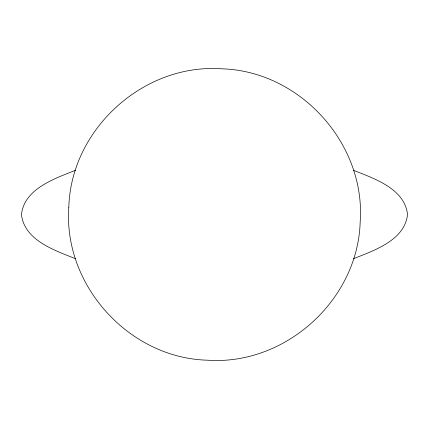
<?xml version="1.0" encoding="UTF-8"?>
<svg xmlns="http://www.w3.org/2000/svg" width="429" height="429" viewBox="0 0 429 429"><rect width="100%" height="100%" fill="white"/><g stroke="black" fill="none" stroke-linecap="round" stroke-linejoin="round"><path stroke-width="0.64" d="M75.493 170.302C54.853 178.561 24.33 188.621 21.45 214.5C24.33 240.379 54.853 250.439 75.493 258.698M353.507 258.698C374.142 250.439 404.681 240.379 407.545 214.5C404.681 188.621 374.142 178.561 353.507 170.302M68.812 207.341C63.245 285.403 129.113 358.076 207.341 360.188C285.403 365.755 358.076 299.887 360.188 221.659C365.755 143.597 299.887 70.924 221.659 68.812C143.597 63.245 70.924 129.113 68.812 207.341"/></g></svg>
